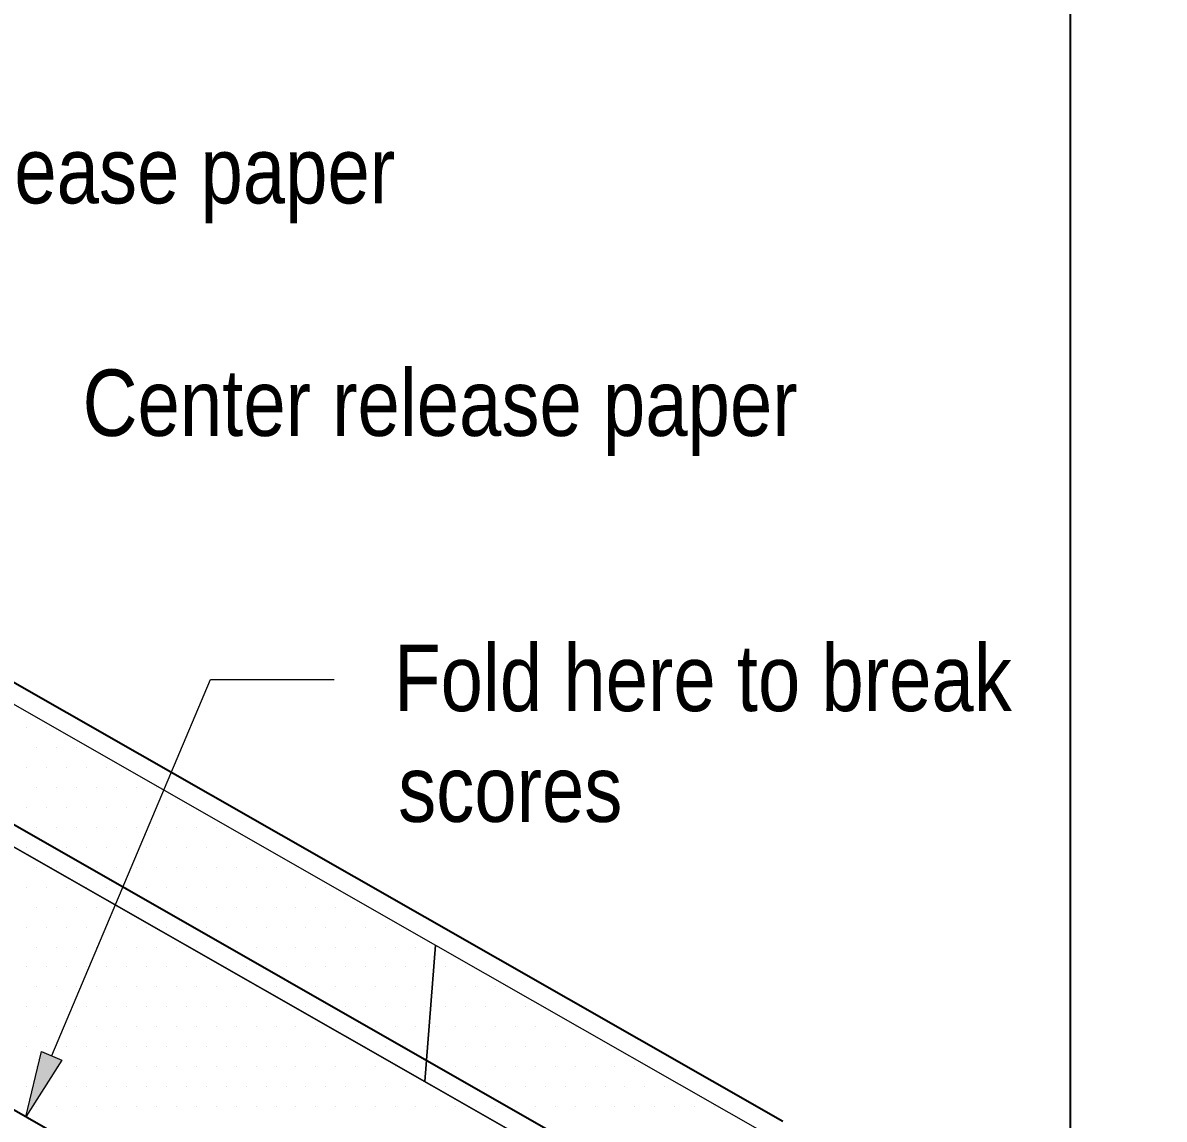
# Model space of a CAD drawing. Header units: inches. Extents: x -22 to 84, y -21 to 19.
# Drawn here: x -5.496 to -4.422, y 12.843 to 13.875 of the extents above; entities that cross this region are included whole.
import ezdxf

# ---------------------------------------------------------------- set-up
doc = ezdxf.new("R2010")
doc.units = ezdxf.units.IN
doc.header["$MEASUREMENT"] = 0
for name, color, linetype, lineweight in [('.ATI-HATCH', 7, 'Continuous', 0), ('G-ANNO-TTLB', 7, 'Continuous', 0), ('TYVEK', 7, 'Continuous', 0)]:
    doc.layers.add(name, color=color, linetype=linetype, lineweight=lineweight)

# ---------------------------------------------------------------- blocks, each defined once
blk = doc.blocks.new('Block_21')
at = {"layer": 'TYVEK', "char_height": 0.2, "attachment_point": 7}
for s, insert in [('\\C18;\\c0;\\FArial Narrow|b0|i0|c1;\\H0.062500;\\W1.000000;Fold here to break', (-5.1466, 13.2265)), ('\\C18;\\c0;\\FArial Narrow|b0|i0|c1;\\H0.062500;\\W1.000000;scores', (-5.1428, 13.1223))]:
    blk.add_mtext(s, dxfattribs=dict(at, insert=insert))
blk = doc.blocks.new('Block_279')
at = {"layer": '.ATI-HATCH'}
for points, knots in [([(-6.7236, 13.7958), (-6.7236, 13.7958), (-6.8402, 13.7283), (-6.8402, 13.7283), (-6.8402, 13.7283), (-6.9569, 13.6609), (-6.9569, 13.6609), (-6.9569, 13.6609), (-5.0903, 12.595), (-5.0903, 12.595), (-5.0903, 12.595), (-4.857, 12.73), (-4.857, 12.73), (-4.857, 12.73), (-6.7236, 13.7958), (-6.7236, 13.7958)], [0, 0, 0, 0, 1, 1, 1, 2, 2, 2, 3, 3, 3, 4, 4, 4, 5, 5, 5, 5]), ([(-5.7078, 13.3499), (-5.7078, 13.3499), (-5.7178, 13.2215), (-5.7178, 13.2215), (-5.7178, 13.2215), (-5.1177, 12.8788), (-5.1177, 12.8788), (-5.1177, 12.8788), (-5.1077, 13.0072), (-5.1077, 13.0072), (-5.1077, 13.0072), (-5.7078, 13.3499), (-5.7078, 13.3499)], [0, 0, 0, 0, 1, 1, 1, 2, 2, 2, 3, 3, 3, 4, 4, 4, 4]), ([(-5.1077, 13.0072), (-5.1077, 13.0072), (-5.1177, 12.8788), (-5.1177, 12.8788), (-5.1177, 12.8788), (-4.857, 12.73), (-4.857, 12.73), (-4.857, 12.73), (-4.7404, 12.7975), (-4.7404, 12.7975), (-4.7404, 12.7975), (-5.1077, 13.0072), (-5.1077, 13.0072)], [0, 0, 0, 0, 1, 1, 1, 2, 2, 2, 3, 3, 3, 4, 4, 4, 4])]:
    blk.add_open_spline(points, degree=3, knots=knots, dxfattribs=at)
at = {"layer": '.ATI-HATCH', "color": 243, "lineweight": 0, "true_color": 0xcc667f}
for points in [[(-5.492, 13.2117), (-5.492, 13.2117), (-5.492, 13.2117), (-5.492, 13.2117)], [(-5.4732, 13.2117), (-5.4732, 13.2117), (-5.4732, 13.2117), (-5.4732, 13.2117)], [(-5.4826, 13.1929), (-5.4826, 13.1929), (-5.4826, 13.1929), (-5.4826, 13.1929)], [(-5.4639, 13.1929), (-5.4639, 13.1929), (-5.4639, 13.1929), (-5.4639, 13.1929)], [(-5.4451, 13.1929), (-5.4451, 13.1929), (-5.4451, 13.1929), (-5.4451, 13.1929)], [(-5.492, 13.1742), (-5.492, 13.1742), (-5.492, 13.1742), (-5.492, 13.1742)], [(-5.4732, 13.1742), (-5.4732, 13.1742), (-5.4732, 13.1742), (-5.4732, 13.1742)], [(-5.4545, 13.1742), (-5.4545, 13.1742), (-5.4545, 13.1742), (-5.4545, 13.1742)], [(-5.4357, 13.1742), (-5.4357, 13.1742), (-5.4357, 13.1742), (-5.4357, 13.1742)], [(-5.417, 13.1742), (-5.417, 13.1742), (-5.417, 13.1742), (-5.417, 13.1742)], [(-5.4826, 13.1554), (-5.4826, 13.1554), (-5.4826, 13.1554), (-5.4826, 13.1554)], [(-5.4639, 13.1554), (-5.4639, 13.1554), (-5.4639, 13.1554), (-5.4639, 13.1554)], [(-5.4451, 13.1554), (-5.4451, 13.1554), (-5.4451, 13.1554), (-5.4451, 13.1554)], [(-5.4264, 13.1554), (-5.4264, 13.1554), (-5.4264, 13.1554), (-5.4264, 13.1554)], [(-5.4076, 13.1554), (-5.4076, 13.1554), (-5.4076, 13.1554), (-5.4076, 13.1554)], [(-5.3889, 13.1554), (-5.3889, 13.1554), (-5.3889, 13.1554), (-5.3889, 13.1554)], [(-5.3701, 13.1554), (-5.3701, 13.1554), (-5.3701, 13.1554), (-5.3701, 13.1554)], [(-5.492, 13.1367), (-5.492, 13.1367), (-5.492, 13.1367), (-5.492, 13.1367)], [(-5.4732, 13.1367), (-5.4732, 13.1367), (-5.4732, 13.1367), (-5.4732, 13.1367)], [(-5.4545, 13.1367), (-5.4545, 13.1367), (-5.4545, 13.1367), (-5.4545, 13.1367)], [(-5.4357, 13.1367), (-5.4357, 13.1367), (-5.4357, 13.1367), (-5.4357, 13.1367)], [(-5.417, 13.1367), (-5.417, 13.1367), (-5.417, 13.1367), (-5.417, 13.1367)], [(-5.3982, 13.1367), (-5.3982, 13.1367), (-5.3982, 13.1367), (-5.3982, 13.1367)], [(-5.3795, 13.1367), (-5.3795, 13.1367), (-5.3795, 13.1367), (-5.3795, 13.1367)], [(-5.3607, 13.1367), (-5.3607, 13.1367), (-5.3607, 13.1367), (-5.3607, 13.1367)], [(-5.342, 13.1367), (-5.342, 13.1367), (-5.342, 13.1367), (-5.342, 13.1367)], [(-5.4826, 13.1179), (-5.4826, 13.1179), (-5.4826, 13.1179), (-5.4826, 13.1179)], [(-5.4639, 13.1179), (-5.4639, 13.1179), (-5.4639, 13.1179), (-5.4639, 13.1179)], [(-5.4451, 13.1179), (-5.4451, 13.1179), (-5.4451, 13.1179), (-5.4451, 13.1179)], [(-5.4264, 13.1179), (-5.4264, 13.1179), (-5.4264, 13.1179), (-5.4264, 13.1179)], [(-5.4076, 13.1179), (-5.4076, 13.1179), (-5.4076, 13.1179), (-5.4076, 13.1179)], [(-5.3889, 13.1179), (-5.3889, 13.1179), (-5.3889, 13.1179), (-5.3889, 13.1179)], [(-5.3701, 13.1179), (-5.3701, 13.1179), (-5.3701, 13.1179), (-5.3701, 13.1179)], [(-5.3514, 13.1179), (-5.3514, 13.1179), (-5.3514, 13.1179), (-5.3514, 13.1179)], [(-5.3326, 13.1179), (-5.3326, 13.1179), (-5.3326, 13.1179), (-5.3326, 13.1179)], [(-5.3139, 13.1179), (-5.3139, 13.1179), (-5.3139, 13.1179), (-5.3139, 13.1179)], [(-5.492, 13.0992), (-5.492, 13.0992), (-5.492, 13.0992), (-5.492, 13.0992)], [(-5.4732, 13.0992), (-5.4732, 13.0992), (-5.4732, 13.0992), (-5.4732, 13.0992)], [(-5.4545, 13.0992), (-5.4545, 13.0992), (-5.4545, 13.0992), (-5.4545, 13.0992)], [(-5.4357, 13.0992), (-5.4357, 13.0992), (-5.4357, 13.0992), (-5.4357, 13.0992)], [(-5.417, 13.0992), (-5.417, 13.0992), (-5.417, 13.0992), (-5.417, 13.0992)], [(-5.3982, 13.0992), (-5.3982, 13.0992), (-5.3982, 13.0992), (-5.3982, 13.0992)], [(-5.3795, 13.0992), (-5.3795, 13.0992), (-5.3795, 13.0992), (-5.3795, 13.0992)], [(-5.3607, 13.0992), (-5.3607, 13.0992), (-5.3607, 13.0992), (-5.3607, 13.0992)], [(-5.342, 13.0992), (-5.342, 13.0992), (-5.342, 13.0992), (-5.342, 13.0992)], [(-5.3232, 13.0992), (-5.3232, 13.0992), (-5.3232, 13.0992), (-5.3232, 13.0992)], [(-5.3045, 13.0992), (-5.3045, 13.0992), (-5.3045, 13.0992), (-5.3045, 13.0992)], [(-5.2857, 13.0992), (-5.2857, 13.0992), (-5.2857, 13.0992), (-5.2857, 13.0992)], [(-5.4826, 13.0804), (-5.4826, 13.0804), (-5.4826, 13.0804), (-5.4826, 13.0804)], [(-5.4639, 13.0804), (-5.4639, 13.0804), (-5.4639, 13.0804), (-5.4639, 13.0804)], [(-5.4451, 13.0804), (-5.4451, 13.0804), (-5.4451, 13.0804), (-5.4451, 13.0804)], [(-5.4264, 13.0804), (-5.4264, 13.0804), (-5.4264, 13.0804), (-5.4264, 13.0804)], [(-5.4076, 13.0804), (-5.4076, 13.0804), (-5.4076, 13.0804), (-5.4076, 13.0804)], [(-5.3889, 13.0804), (-5.3889, 13.0804), (-5.3889, 13.0804), (-5.3889, 13.0804)], [(-5.3701, 13.0804), (-5.3701, 13.0804), (-5.3701, 13.0804), (-5.3701, 13.0804)], [(-5.3514, 13.0804), (-5.3514, 13.0804), (-5.3514, 13.0804), (-5.3514, 13.0804)], [(-5.3326, 13.0804), (-5.3326, 13.0804), (-5.3326, 13.0804), (-5.3326, 13.0804)], [(-5.3139, 13.0804), (-5.3139, 13.0804), (-5.3139, 13.0804), (-5.3139, 13.0804)], [(-5.2951, 13.0804), (-5.2951, 13.0804), (-5.2951, 13.0804), (-5.2951, 13.0804)], [(-5.2764, 13.0804), (-5.2764, 13.0804), (-5.2764, 13.0804), (-5.2764, 13.0804)], [(-5.2576, 13.0804), (-5.2576, 13.0804), (-5.2576, 13.0804), (-5.2576, 13.0804)], [(-5.2389, 13.0804), (-5.2389, 13.0804), (-5.2389, 13.0804), (-5.2389, 13.0804)], [(-5.492, 13.0617), (-5.492, 13.0617), (-5.492, 13.0617), (-5.492, 13.0617)], [(-5.4732, 13.0617), (-5.4732, 13.0617), (-5.4732, 13.0617), (-5.4732, 13.0617)], [(-5.4545, 13.0617), (-5.4545, 13.0617), (-5.4545, 13.0617), (-5.4545, 13.0617)], [(-5.4357, 13.0617), (-5.4357, 13.0617), (-5.4357, 13.0617), (-5.4357, 13.0617)], [(-5.417, 13.0617), (-5.417, 13.0617), (-5.417, 13.0617), (-5.417, 13.0617)], [(-5.3982, 13.0617), (-5.3982, 13.0617), (-5.3982, 13.0617), (-5.3982, 13.0617)], [(-5.3795, 13.0617), (-5.3795, 13.0617), (-5.3795, 13.0617), (-5.3795, 13.0617)], [(-5.3607, 13.0617), (-5.3607, 13.0617), (-5.3607, 13.0617), (-5.3607, 13.0617)], [(-5.342, 13.0617), (-5.342, 13.0617), (-5.342, 13.0617), (-5.342, 13.0617)], [(-5.3232, 13.0617), (-5.3232, 13.0617), (-5.3232, 13.0617), (-5.3232, 13.0617)], [(-5.3045, 13.0617), (-5.3045, 13.0617), (-5.3045, 13.0617), (-5.3045, 13.0617)], [(-5.2857, 13.0617), (-5.2857, 13.0617), (-5.2857, 13.0617), (-5.2857, 13.0617)], [(-5.267, 13.0617), (-5.267, 13.0617), (-5.267, 13.0617), (-5.267, 13.0617)], [(-5.2482, 13.0617), (-5.2482, 13.0617), (-5.2482, 13.0617), (-5.2482, 13.0617)], [(-5.2295, 13.0617), (-5.2295, 13.0617), (-5.2295, 13.0617), (-5.2295, 13.0617)], [(-5.2107, 13.0617), (-5.2107, 13.0617), (-5.2107, 13.0617), (-5.2107, 13.0617)], [(-5.4826, 13.0429), (-5.4826, 13.0429), (-5.4826, 13.0429), (-5.4826, 13.0429)], [(-5.4639, 13.0429), (-5.4639, 13.0429), (-5.4639, 13.0429), (-5.4639, 13.0429)], [(-5.4451, 13.0429), (-5.4451, 13.0429), (-5.4451, 13.0429), (-5.4451, 13.0429)], [(-5.4264, 13.0429), (-5.4264, 13.0429), (-5.4264, 13.0429), (-5.4264, 13.0429)], [(-5.4076, 13.0429), (-5.4076, 13.0429), (-5.4076, 13.0429), (-5.4076, 13.0429)], [(-5.3889, 13.0429), (-5.3889, 13.0429), (-5.3889, 13.0429), (-5.3889, 13.0429)], [(-5.3701, 13.0429), (-5.3701, 13.0429), (-5.3701, 13.0429), (-5.3701, 13.0429)], [(-5.3514, 13.0429), (-5.3514, 13.0429), (-5.3514, 13.0429), (-5.3514, 13.0429)], [(-5.3326, 13.0429), (-5.3326, 13.0429), (-5.3326, 13.0429), (-5.3326, 13.0429)], [(-5.3139, 13.0429), (-5.3139, 13.0429), (-5.3139, 13.0429), (-5.3139, 13.0429)], [(-5.2951, 13.0429), (-5.2951, 13.0429), (-5.2951, 13.0429), (-5.2951, 13.0429)], [(-5.2764, 13.0429), (-5.2764, 13.0429), (-5.2764, 13.0429), (-5.2764, 13.0429)], [(-5.2576, 13.0429), (-5.2576, 13.0429), (-5.2576, 13.0429), (-5.2576, 13.0429)], [(-5.2389, 13.0429), (-5.2389, 13.0429), (-5.2389, 13.0429), (-5.2389, 13.0429)], [(-5.2201, 13.0429), (-5.2201, 13.0429), (-5.2201, 13.0429), (-5.2201, 13.0429)], [(-5.2014, 13.0429), (-5.2014, 13.0429), (-5.2014, 13.0429), (-5.2014, 13.0429)], [(-5.1826, 13.0429), (-5.1826, 13.0429), (-5.1826, 13.0429), (-5.1826, 13.0429)], [(-5.492, 13.0242), (-5.492, 13.0242), (-5.492, 13.0242), (-5.492, 13.0242)], [(-5.4732, 13.0242), (-5.4732, 13.0242), (-5.4732, 13.0242), (-5.4732, 13.0242)], [(-5.4545, 13.0242), (-5.4545, 13.0242), (-5.4545, 13.0242), (-5.4545, 13.0242)], [(-5.4357, 13.0242), (-5.4357, 13.0242), (-5.4357, 13.0242), (-5.4357, 13.0242)], [(-5.417, 13.0242), (-5.417, 13.0242), (-5.417, 13.0242), (-5.417, 13.0242)], [(-5.3982, 13.0242), (-5.3982, 13.0242), (-5.3982, 13.0242), (-5.3982, 13.0242)], [(-5.3795, 13.0242), (-5.3795, 13.0242), (-5.3795, 13.0242), (-5.3795, 13.0242)], [(-5.3607, 13.0242), (-5.3607, 13.0242), (-5.3607, 13.0242), (-5.3607, 13.0242)], [(-5.342, 13.0242), (-5.342, 13.0242), (-5.342, 13.0242), (-5.342, 13.0242)], [(-5.3232, 13.0242), (-5.3232, 13.0242), (-5.3232, 13.0242), (-5.3232, 13.0242)], [(-5.3045, 13.0242), (-5.3045, 13.0242), (-5.3045, 13.0242), (-5.3045, 13.0242)], [(-5.2857, 13.0242), (-5.2857, 13.0242), (-5.2857, 13.0242), (-5.2857, 13.0242)], [(-5.267, 13.0242), (-5.267, 13.0242), (-5.267, 13.0242), (-5.267, 13.0242)], [(-5.2482, 13.0242), (-5.2482, 13.0242), (-5.2482, 13.0242), (-5.2482, 13.0242)], [(-5.2295, 13.0242), (-5.2295, 13.0242), (-5.2295, 13.0242), (-5.2295, 13.0242)], [(-5.2107, 13.0242), (-5.2107, 13.0242), (-5.2107, 13.0242), (-5.2107, 13.0242)], [(-5.192, 13.0242), (-5.192, 13.0242), (-5.192, 13.0242), (-5.192, 13.0242)], [(-5.1732, 13.0242), (-5.1732, 13.0242), (-5.1732, 13.0242), (-5.1732, 13.0242)], [(-5.1545, 13.0242), (-5.1545, 13.0242), (-5.1545, 13.0242), (-5.1545, 13.0242)], [(-5.4826, 13.0054), (-5.4826, 13.0054), (-5.4826, 13.0054), (-5.4826, 13.0054)], [(-5.4639, 13.0054), (-5.4639, 13.0054), (-5.4639, 13.0054), (-5.4639, 13.0054)], [(-5.4451, 13.0054), (-5.4451, 13.0054), (-5.4451, 13.0054), (-5.4451, 13.0054)], [(-5.4264, 13.0054), (-5.4264, 13.0054), (-5.4264, 13.0054), (-5.4264, 13.0054)], [(-5.4076, 13.0054), (-5.4076, 13.0054), (-5.4076, 13.0054), (-5.4076, 13.0054)], [(-5.3889, 13.0054), (-5.3889, 13.0054), (-5.3889, 13.0054), (-5.3889, 13.0054)], [(-5.3701, 13.0054), (-5.3701, 13.0054), (-5.3701, 13.0054), (-5.3701, 13.0054)], [(-5.3514, 13.0054), (-5.3514, 13.0054), (-5.3514, 13.0054), (-5.3514, 13.0054)], [(-5.3326, 13.0054), (-5.3326, 13.0054), (-5.3326, 13.0054), (-5.3326, 13.0054)], [(-5.3139, 13.0054), (-5.3139, 13.0054), (-5.3139, 13.0054), (-5.3139, 13.0054)], [(-5.2951, 13.0054), (-5.2951, 13.0054), (-5.2951, 13.0054), (-5.2951, 13.0054)], [(-5.2764, 13.0054), (-5.2764, 13.0054), (-5.2764, 13.0054), (-5.2764, 13.0054)], [(-5.2576, 13.0054), (-5.2576, 13.0054), (-5.2576, 13.0054), (-5.2576, 13.0054)], [(-5.2389, 13.0054), (-5.2389, 13.0054), (-5.2389, 13.0054), (-5.2389, 13.0054)], [(-5.2201, 13.0054), (-5.2201, 13.0054), (-5.2201, 13.0054), (-5.2201, 13.0054)], [(-5.2014, 13.0054), (-5.2014, 13.0054), (-5.2014, 13.0054), (-5.2014, 13.0054)], [(-5.1826, 13.0054), (-5.1826, 13.0054), (-5.1826, 13.0054), (-5.1826, 13.0054)], [(-5.1639, 13.0054), (-5.1639, 13.0054), (-5.1639, 13.0054), (-5.1639, 13.0054)], [(-5.1451, 13.0054), (-5.1451, 13.0054), (-5.1451, 13.0054), (-5.1451, 13.0054)], [(-5.1264, 13.0054), (-5.1264, 13.0054), (-5.1264, 13.0054), (-5.1264, 13.0054)], [(-5.1076, 13.0054), (-5.1076, 13.0054), (-5.1076, 13.0054), (-5.1076, 13.0054)], [(-5.492, 12.9867), (-5.492, 12.9867), (-5.492, 12.9867), (-5.492, 12.9867)], [(-5.4732, 12.9867), (-5.4732, 12.9867), (-5.4732, 12.9867), (-5.4732, 12.9867)], [(-5.4545, 12.9867), (-5.4545, 12.9867), (-5.4545, 12.9867), (-5.4545, 12.9867)], [(-5.4357, 12.9867), (-5.4357, 12.9867), (-5.4357, 12.9867), (-5.4357, 12.9867)], [(-5.417, 12.9867), (-5.417, 12.9867), (-5.417, 12.9867), (-5.417, 12.9867)], [(-5.3982, 12.9867), (-5.3982, 12.9867), (-5.3982, 12.9867), (-5.3982, 12.9867)], [(-5.3795, 12.9867), (-5.3795, 12.9867), (-5.3795, 12.9867), (-5.3795, 12.9867)], [(-5.3607, 12.9867), (-5.3607, 12.9867), (-5.3607, 12.9867), (-5.3607, 12.9867)], [(-5.342, 12.9867), (-5.342, 12.9867), (-5.342, 12.9867), (-5.342, 12.9867)], [(-5.3232, 12.9867), (-5.3232, 12.9867), (-5.3232, 12.9867), (-5.3232, 12.9867)], [(-5.3045, 12.9867), (-5.3045, 12.9867), (-5.3045, 12.9867), (-5.3045, 12.9867)], [(-5.2857, 12.9867), (-5.2857, 12.9867), (-5.2857, 12.9867), (-5.2857, 12.9867)], [(-5.267, 12.9867), (-5.267, 12.9867), (-5.267, 12.9867), (-5.267, 12.9867)], [(-5.2482, 12.9867), (-5.2482, 12.9867), (-5.2482, 12.9867), (-5.2482, 12.9867)], [(-5.2295, 12.9867), (-5.2295, 12.9867), (-5.2295, 12.9867), (-5.2295, 12.9867)], [(-5.2107, 12.9867), (-5.2107, 12.9867), (-5.2107, 12.9867), (-5.2107, 12.9867)], [(-5.192, 12.9867), (-5.192, 12.9867), (-5.192, 12.9867), (-5.192, 12.9867)], [(-5.1732, 12.9867), (-5.1732, 12.9867), (-5.1732, 12.9867), (-5.1732, 12.9867)], [(-5.1545, 12.9867), (-5.1545, 12.9867), (-5.1545, 12.9867), (-5.1545, 12.9867)], [(-5.1357, 12.9867), (-5.1357, 12.9867), (-5.1357, 12.9867), (-5.1357, 12.9867)], [(-5.117, 12.9867), (-5.117, 12.9867), (-5.117, 12.9867), (-5.117, 12.9867)], [(-5.0982, 12.9867), (-5.0982, 12.9867), (-5.0982, 12.9867), (-5.0982, 12.9867)], [(-5.0795, 12.9867), (-5.0795, 12.9867), (-5.0795, 12.9867), (-5.0795, 12.9867)], [(-5.4826, 12.9679), (-5.4826, 12.9679), (-5.4826, 12.9679), (-5.4826, 12.9679)], [(-5.4639, 12.9679), (-5.4639, 12.9679), (-5.4639, 12.9679), (-5.4639, 12.9679)], [(-5.4451, 12.9679), (-5.4451, 12.9679), (-5.4451, 12.9679), (-5.4451, 12.9679)], [(-5.4264, 12.9679), (-5.4264, 12.9679), (-5.4264, 12.9679), (-5.4264, 12.9679)], [(-5.4076, 12.9679), (-5.4076, 12.9679), (-5.4076, 12.9679), (-5.4076, 12.9679)], [(-5.3889, 12.9679), (-5.3889, 12.9679), (-5.3889, 12.9679), (-5.3889, 12.9679)], [(-5.3701, 12.9679), (-5.3701, 12.9679), (-5.3701, 12.9679), (-5.3701, 12.9679)], [(-5.3514, 12.9679), (-5.3514, 12.9679), (-5.3514, 12.9679), (-5.3514, 12.9679)], [(-5.3326, 12.9679), (-5.3326, 12.9679), (-5.3326, 12.9679), (-5.3326, 12.9679)], [(-5.3139, 12.9679), (-5.3139, 12.9679), (-5.3139, 12.9679), (-5.3139, 12.9679)], [(-5.2951, 12.9679), (-5.2951, 12.9679), (-5.2951, 12.9679), (-5.2951, 12.9679)], [(-5.2764, 12.9679), (-5.2764, 12.9679), (-5.2764, 12.9679), (-5.2764, 12.9679)], [(-5.2576, 12.9679), (-5.2576, 12.9679), (-5.2576, 12.9679), (-5.2576, 12.9679)], [(-5.2389, 12.9679), (-5.2389, 12.9679), (-5.2389, 12.9679), (-5.2389, 12.9679)], [(-5.2201, 12.9679), (-5.2201, 12.9679), (-5.2201, 12.9679), (-5.2201, 12.9679)], [(-5.2014, 12.9679), (-5.2014, 12.9679), (-5.2014, 12.9679), (-5.2014, 12.9679)], [(-5.1826, 12.9679), (-5.1826, 12.9679), (-5.1826, 12.9679), (-5.1826, 12.9679)], [(-5.1639, 12.9679), (-5.1639, 12.9679), (-5.1639, 12.9679), (-5.1639, 12.9679)], [(-5.1451, 12.9679), (-5.1451, 12.9679), (-5.1451, 12.9679), (-5.1451, 12.9679)], [(-5.1264, 12.9679), (-5.1264, 12.9679), (-5.1264, 12.9679), (-5.1264, 12.9679)], [(-5.1076, 12.9679), (-5.1076, 12.9679), (-5.1076, 12.9679), (-5.1076, 12.9679)], [(-5.0889, 12.9679), (-5.0889, 12.9679), (-5.0889, 12.9679), (-5.0889, 12.9679)], [(-5.0701, 12.9679), (-5.0701, 12.9679), (-5.0701, 12.9679), (-5.0701, 12.9679)], [(-5.0514, 12.9679), (-5.0514, 12.9679), (-5.0514, 12.9679), (-5.0514, 12.9679)], [(-5.492, 12.9492), (-5.492, 12.9492), (-5.492, 12.9492), (-5.492, 12.9492)], [(-5.4732, 12.9492), (-5.4732, 12.9492), (-5.4732, 12.9492), (-5.4732, 12.9492)], [(-5.4545, 12.9492), (-5.4545, 12.9492), (-5.4545, 12.9492), (-5.4545, 12.9492)], [(-5.4357, 12.9492), (-5.4357, 12.9492), (-5.4357, 12.9492), (-5.4357, 12.9492)], [(-5.417, 12.9492), (-5.417, 12.9492), (-5.417, 12.9492), (-5.417, 12.9492)], [(-5.3982, 12.9492), (-5.3982, 12.9492), (-5.3982, 12.9492), (-5.3982, 12.9492)], [(-5.3795, 12.9492), (-5.3795, 12.9492), (-5.3795, 12.9492), (-5.3795, 12.9492)], [(-5.3607, 12.9492), (-5.3607, 12.9492), (-5.3607, 12.9492), (-5.3607, 12.9492)], [(-5.342, 12.9492), (-5.342, 12.9492), (-5.342, 12.9492), (-5.342, 12.9492)], [(-5.3232, 12.9492), (-5.3232, 12.9492), (-5.3232, 12.9492), (-5.3232, 12.9492)], [(-5.3045, 12.9492), (-5.3045, 12.9492), (-5.3045, 12.9492), (-5.3045, 12.9492)], [(-5.2857, 12.9492), (-5.2857, 12.9492), (-5.2857, 12.9492), (-5.2857, 12.9492)], [(-5.267, 12.9492), (-5.267, 12.9492), (-5.267, 12.9492), (-5.267, 12.9492)], [(-5.2482, 12.9492), (-5.2482, 12.9492), (-5.2482, 12.9492), (-5.2482, 12.9492)], [(-5.2295, 12.9492), (-5.2295, 12.9492), (-5.2295, 12.9492), (-5.2295, 12.9492)], [(-5.2107, 12.9492), (-5.2107, 12.9492), (-5.2107, 12.9492), (-5.2107, 12.9492)], [(-5.192, 12.9492), (-5.192, 12.9492), (-5.192, 12.9492), (-5.192, 12.9492)], [(-5.1732, 12.9492), (-5.1732, 12.9492), (-5.1732, 12.9492), (-5.1732, 12.9492)], [(-5.1545, 12.9492), (-5.1545, 12.9492), (-5.1545, 12.9492), (-5.1545, 12.9492)], [(-5.1357, 12.9492), (-5.1357, 12.9492), (-5.1357, 12.9492), (-5.1357, 12.9492)], [(-5.117, 12.9492), (-5.117, 12.9492), (-5.117, 12.9492), (-5.117, 12.9492)], [(-5.0982, 12.9492), (-5.0982, 12.9492), (-5.0982, 12.9492), (-5.0982, 12.9492)], [(-5.0795, 12.9492), (-5.0795, 12.9492), (-5.0795, 12.9492), (-5.0795, 12.9492)], [(-5.0607, 12.9492), (-5.0607, 12.9492), (-5.0607, 12.9492), (-5.0607, 12.9492)], [(-5.042, 12.9492), (-5.042, 12.9492), (-5.042, 12.9492), (-5.042, 12.9492)], [(-5.0232, 12.9492), (-5.0232, 12.9492), (-5.0232, 12.9492), (-5.0232, 12.9492)], [(-5.4826, 12.9304), (-5.4826, 12.9304), (-5.4826, 12.9304), (-5.4826, 12.9304)], [(-5.4639, 12.9304), (-5.4639, 12.9304), (-5.4639, 12.9304), (-5.4639, 12.9304)], [(-5.4451, 12.9304), (-5.4451, 12.9304), (-5.4451, 12.9304), (-5.4451, 12.9304)], [(-5.4264, 12.9304), (-5.4264, 12.9304), (-5.4264, 12.9304), (-5.4264, 12.9304)], [(-5.4076, 12.9304), (-5.4076, 12.9304), (-5.4076, 12.9304), (-5.4076, 12.9304)], [(-5.3889, 12.9304), (-5.3889, 12.9304), (-5.3889, 12.9304), (-5.3889, 12.9304)], [(-5.3701, 12.9304), (-5.3701, 12.9304), (-5.3701, 12.9304), (-5.3701, 12.9304)], [(-5.3514, 12.9304), (-5.3514, 12.9304), (-5.3514, 12.9304), (-5.3514, 12.9304)], [(-5.3326, 12.9304), (-5.3326, 12.9304), (-5.3326, 12.9304), (-5.3326, 12.9304)], [(-5.3139, 12.9304), (-5.3139, 12.9304), (-5.3139, 12.9304), (-5.3139, 12.9304)], [(-5.2951, 12.9304), (-5.2951, 12.9304), (-5.2951, 12.9304), (-5.2951, 12.9304)], [(-5.2764, 12.9304), (-5.2764, 12.9304), (-5.2764, 12.9304), (-5.2764, 12.9304)], [(-5.2576, 12.9304), (-5.2576, 12.9304), (-5.2576, 12.9304), (-5.2576, 12.9304)], [(-5.2389, 12.9304), (-5.2389, 12.9304), (-5.2389, 12.9304), (-5.2389, 12.9304)], [(-5.2201, 12.9304), (-5.2201, 12.9304), (-5.2201, 12.9304), (-5.2201, 12.9304)], [(-5.2014, 12.9304), (-5.2014, 12.9304), (-5.2014, 12.9304), (-5.2014, 12.9304)], [(-5.1826, 12.9304), (-5.1826, 12.9304), (-5.1826, 12.9304), (-5.1826, 12.9304)], [(-5.1639, 12.9304), (-5.1639, 12.9304), (-5.1639, 12.9304), (-5.1639, 12.9304)], [(-5.1451, 12.9304), (-5.1451, 12.9304), (-5.1451, 12.9304), (-5.1451, 12.9304)], [(-5.1264, 12.9304), (-5.1264, 12.9304), (-5.1264, 12.9304), (-5.1264, 12.9304)], [(-5.1076, 12.9304), (-5.1076, 12.9304), (-5.1076, 12.9304), (-5.1076, 12.9304)], [(-5.0889, 12.9304), (-5.0889, 12.9304), (-5.0889, 12.9304), (-5.0889, 12.9304)], [(-5.0701, 12.9304), (-5.0701, 12.9304), (-5.0701, 12.9304), (-5.0701, 12.9304)], [(-5.0514, 12.9304), (-5.0514, 12.9304), (-5.0514, 12.9304), (-5.0514, 12.9304)], [(-5.0326, 12.9304), (-5.0326, 12.9304), (-5.0326, 12.9304), (-5.0326, 12.9304)], [(-5.0139, 12.9304), (-5.0139, 12.9304), (-5.0139, 12.9304), (-5.0139, 12.9304)], [(-4.9951, 12.9304), (-4.9951, 12.9304), (-4.9951, 12.9304), (-4.9951, 12.9304)], [(-4.9764, 12.9304), (-4.9764, 12.9304), (-4.9764, 12.9304), (-4.9764, 12.9304)], [(-5.492, 12.9117), (-5.492, 12.9117), (-5.492, 12.9117), (-5.492, 12.9117)], [(-5.4732, 12.9117), (-5.4732, 12.9117), (-5.4732, 12.9117), (-5.4732, 12.9117)], [(-5.4545, 12.9117), (-5.4545, 12.9117), (-5.4545, 12.9117), (-5.4545, 12.9117)], [(-5.4357, 12.9117), (-5.4357, 12.9117), (-5.4357, 12.9117), (-5.4357, 12.9117)], [(-5.417, 12.9117), (-5.417, 12.9117), (-5.417, 12.9117), (-5.417, 12.9117)], [(-5.3982, 12.9117), (-5.3982, 12.9117), (-5.3982, 12.9117), (-5.3982, 12.9117)], [(-5.3795, 12.9117), (-5.3795, 12.9117), (-5.3795, 12.9117), (-5.3795, 12.9117)], [(-5.3607, 12.9117), (-5.3607, 12.9117), (-5.3607, 12.9117), (-5.3607, 12.9117)], [(-5.342, 12.9117), (-5.342, 12.9117), (-5.342, 12.9117), (-5.342, 12.9117)], [(-5.3232, 12.9117), (-5.3232, 12.9117), (-5.3232, 12.9117), (-5.3232, 12.9117)], [(-5.3045, 12.9117), (-5.3045, 12.9117), (-5.3045, 12.9117), (-5.3045, 12.9117)], [(-5.2857, 12.9117), (-5.2857, 12.9117), (-5.2857, 12.9117), (-5.2857, 12.9117)], [(-5.267, 12.9117), (-5.267, 12.9117), (-5.267, 12.9117), (-5.267, 12.9117)], [(-5.2482, 12.9117), (-5.2482, 12.9117), (-5.2482, 12.9117), (-5.2482, 12.9117)], [(-5.2295, 12.9117), (-5.2295, 12.9117), (-5.2295, 12.9117), (-5.2295, 12.9117)], [(-5.2107, 12.9117), (-5.2107, 12.9117), (-5.2107, 12.9117), (-5.2107, 12.9117)], [(-5.192, 12.9117), (-5.192, 12.9117), (-5.192, 12.9117), (-5.192, 12.9117)], [(-5.1732, 12.9117), (-5.1732, 12.9117), (-5.1732, 12.9117), (-5.1732, 12.9117)], [(-5.1545, 12.9117), (-5.1545, 12.9117), (-5.1545, 12.9117), (-5.1545, 12.9117)], [(-5.1357, 12.9117), (-5.1357, 12.9117), (-5.1357, 12.9117), (-5.1357, 12.9117)], [(-5.117, 12.9117), (-5.117, 12.9117), (-5.117, 12.9117), (-5.117, 12.9117)], [(-5.0982, 12.9117), (-5.0982, 12.9117), (-5.0982, 12.9117), (-5.0982, 12.9117)], [(-5.0795, 12.9117), (-5.0795, 12.9117), (-5.0795, 12.9117), (-5.0795, 12.9117)], [(-5.0607, 12.9117), (-5.0607, 12.9117), (-5.0607, 12.9117), (-5.0607, 12.9117)], [(-5.042, 12.9117), (-5.042, 12.9117), (-5.042, 12.9117), (-5.042, 12.9117)], [(-5.0232, 12.9117), (-5.0232, 12.9117), (-5.0232, 12.9117), (-5.0232, 12.9117)], [(-5.0045, 12.9117), (-5.0045, 12.9117), (-5.0045, 12.9117), (-5.0045, 12.9117)], [(-4.9857, 12.9117), (-4.9857, 12.9117), (-4.9857, 12.9117), (-4.9857, 12.9117)], [(-4.967, 12.9117), (-4.967, 12.9117), (-4.967, 12.9117), (-4.967, 12.9117)], [(-4.9482, 12.9117), (-4.9482, 12.9117), (-4.9482, 12.9117), (-4.9482, 12.9117)], [(-5.4826, 12.8929), (-5.4826, 12.8929), (-5.4826, 12.8929), (-5.4826, 12.8929)], [(-5.4639, 12.8929), (-5.4639, 12.8929), (-5.4639, 12.8929), (-5.4639, 12.8929)], [(-5.4451, 12.8929), (-5.4451, 12.8929), (-5.4451, 12.8929), (-5.4451, 12.8929)], [(-5.4264, 12.8929), (-5.4264, 12.8929), (-5.4264, 12.8929), (-5.4264, 12.8929)], [(-5.4076, 12.8929), (-5.4076, 12.8929), (-5.4076, 12.8929), (-5.4076, 12.8929)], [(-5.3889, 12.8929), (-5.3889, 12.8929), (-5.3889, 12.8929), (-5.3889, 12.8929)], [(-5.3701, 12.8929), (-5.3701, 12.8929), (-5.3701, 12.8929), (-5.3701, 12.8929)], [(-5.3514, 12.8929), (-5.3514, 12.8929), (-5.3514, 12.8929), (-5.3514, 12.8929)], [(-5.3326, 12.8929), (-5.3326, 12.8929), (-5.3326, 12.8929), (-5.3326, 12.8929)], [(-5.3139, 12.8929), (-5.3139, 12.8929), (-5.3139, 12.8929), (-5.3139, 12.8929)], [(-5.2951, 12.8929), (-5.2951, 12.8929), (-5.2951, 12.8929), (-5.2951, 12.8929)], [(-5.2764, 12.8929), (-5.2764, 12.8929), (-5.2764, 12.8929), (-5.2764, 12.8929)], [(-5.2576, 12.8929), (-5.2576, 12.8929), (-5.2576, 12.8929), (-5.2576, 12.8929)], [(-5.2389, 12.8929), (-5.2389, 12.8929), (-5.2389, 12.8929), (-5.2389, 12.8929)], [(-5.2201, 12.8929), (-5.2201, 12.8929), (-5.2201, 12.8929), (-5.2201, 12.8929)], [(-5.2014, 12.8929), (-5.2014, 12.8929), (-5.2014, 12.8929), (-5.2014, 12.8929)], [(-5.1826, 12.8929), (-5.1826, 12.8929), (-5.1826, 12.8929), (-5.1826, 12.8929)], [(-5.1639, 12.8929), (-5.1639, 12.8929), (-5.1639, 12.8929), (-5.1639, 12.8929)], [(-5.1451, 12.8929), (-5.1451, 12.8929), (-5.1451, 12.8929), (-5.1451, 12.8929)], [(-5.1264, 12.8929), (-5.1264, 12.8929), (-5.1264, 12.8929), (-5.1264, 12.8929)], [(-5.1076, 12.8929), (-5.1076, 12.8929), (-5.1076, 12.8929), (-5.1076, 12.8929)], [(-5.0889, 12.8929), (-5.0889, 12.8929), (-5.0889, 12.8929), (-5.0889, 12.8929)], [(-5.0701, 12.8929), (-5.0701, 12.8929), (-5.0701, 12.8929), (-5.0701, 12.8929)], [(-5.0514, 12.8929), (-5.0514, 12.8929), (-5.0514, 12.8929), (-5.0514, 12.8929)], [(-5.0326, 12.8929), (-5.0326, 12.8929), (-5.0326, 12.8929), (-5.0326, 12.8929)], [(-5.0139, 12.8929), (-5.0139, 12.8929), (-5.0139, 12.8929), (-5.0139, 12.8929)], [(-4.9951, 12.8929), (-4.9951, 12.8929), (-4.9951, 12.8929), (-4.9951, 12.8929)], [(-4.9764, 12.8929), (-4.9764, 12.8929), (-4.9764, 12.8929), (-4.9764, 12.8929)], [(-4.9576, 12.8929), (-4.9576, 12.8929), (-4.9576, 12.8929), (-4.9576, 12.8929)], [(-4.9389, 12.8929), (-4.9389, 12.8929), (-4.9389, 12.8929), (-4.9389, 12.8929)], [(-4.9201, 12.8929), (-4.9201, 12.8929), (-4.9201, 12.8929), (-4.9201, 12.8929)], [(-5.492, 12.8742), (-5.492, 12.8742), (-5.492, 12.8742), (-5.492, 12.8742)], [(-5.4732, 12.8742), (-5.4732, 12.8742), (-5.4732, 12.8742), (-5.4732, 12.8742)], [(-5.4545, 12.8742), (-5.4545, 12.8742), (-5.4545, 12.8742), (-5.4545, 12.8742)], [(-5.4357, 12.8742), (-5.4357, 12.8742), (-5.4357, 12.8742), (-5.4357, 12.8742)], [(-5.417, 12.8742), (-5.417, 12.8742), (-5.417, 12.8742), (-5.417, 12.8742)], [(-5.3982, 12.8742), (-5.3982, 12.8742), (-5.3982, 12.8742), (-5.3982, 12.8742)], [(-5.3795, 12.8742), (-5.3795, 12.8742), (-5.3795, 12.8742), (-5.3795, 12.8742)], [(-5.3607, 12.8742), (-5.3607, 12.8742), (-5.3607, 12.8742), (-5.3607, 12.8742)], [(-5.342, 12.8742), (-5.342, 12.8742), (-5.342, 12.8742), (-5.342, 12.8742)], [(-5.3232, 12.8742), (-5.3232, 12.8742), (-5.3232, 12.8742), (-5.3232, 12.8742)], [(-5.3045, 12.8742), (-5.3045, 12.8742), (-5.3045, 12.8742), (-5.3045, 12.8742)], [(-5.2857, 12.8742), (-5.2857, 12.8742), (-5.2857, 12.8742), (-5.2857, 12.8742)], [(-5.267, 12.8742), (-5.267, 12.8742), (-5.267, 12.8742), (-5.267, 12.8742)], [(-5.2482, 12.8742), (-5.2482, 12.8742), (-5.2482, 12.8742), (-5.2482, 12.8742)], [(-5.2295, 12.8742), (-5.2295, 12.8742), (-5.2295, 12.8742), (-5.2295, 12.8742)], [(-5.2107, 12.8742), (-5.2107, 12.8742), (-5.2107, 12.8742), (-5.2107, 12.8742)], [(-5.192, 12.8742), (-5.192, 12.8742), (-5.192, 12.8742), (-5.192, 12.8742)], [(-5.1732, 12.8742), (-5.1732, 12.8742), (-5.1732, 12.8742), (-5.1732, 12.8742)], [(-5.1545, 12.8742), (-5.1545, 12.8742), (-5.1545, 12.8742), (-5.1545, 12.8742)], [(-5.1357, 12.8742), (-5.1357, 12.8742), (-5.1357, 12.8742), (-5.1357, 12.8742)], [(-5.117, 12.8742), (-5.117, 12.8742), (-5.117, 12.8742), (-5.117, 12.8742)], [(-5.0982, 12.8742), (-5.0982, 12.8742), (-5.0982, 12.8742), (-5.0982, 12.8742)], [(-5.0795, 12.8742), (-5.0795, 12.8742), (-5.0795, 12.8742), (-5.0795, 12.8742)], [(-5.0607, 12.8742), (-5.0607, 12.8742), (-5.0607, 12.8742), (-5.0607, 12.8742)], [(-5.042, 12.8742), (-5.042, 12.8742), (-5.042, 12.8742), (-5.042, 12.8742)], [(-5.0232, 12.8742), (-5.0232, 12.8742), (-5.0232, 12.8742), (-5.0232, 12.8742)], [(-5.0045, 12.8742), (-5.0045, 12.8742), (-5.0045, 12.8742), (-5.0045, 12.8742)], [(-4.9857, 12.8742), (-4.9857, 12.8742), (-4.9857, 12.8742), (-4.9857, 12.8742)], [(-4.967, 12.8742), (-4.967, 12.8742), (-4.967, 12.8742), (-4.967, 12.8742)], [(-4.9482, 12.8742), (-4.9482, 12.8742), (-4.9482, 12.8742), (-4.9482, 12.8742)], [(-4.9295, 12.8742), (-4.9295, 12.8742), (-4.9295, 12.8742), (-4.9295, 12.8742)], [(-4.9107, 12.8742), (-4.9107, 12.8742), (-4.9107, 12.8742), (-4.9107, 12.8742)], [(-4.892, 12.8742), (-4.892, 12.8742), (-4.892, 12.8742), (-4.892, 12.8742)], [(-5.4826, 12.8554), (-5.4826, 12.8554), (-5.4826, 12.8554), (-5.4826, 12.8554)], [(-5.4639, 12.8554), (-5.4639, 12.8554), (-5.4639, 12.8554), (-5.4639, 12.8554)], [(-5.4451, 12.8554), (-5.4451, 12.8554), (-5.4451, 12.8554), (-5.4451, 12.8554)], [(-5.4264, 12.8554), (-5.4264, 12.8554), (-5.4264, 12.8554), (-5.4264, 12.8554)], [(-5.4076, 12.8554), (-5.4076, 12.8554), (-5.4076, 12.8554), (-5.4076, 12.8554)], [(-5.3889, 12.8554), (-5.3889, 12.8554), (-5.3889, 12.8554), (-5.3889, 12.8554)], [(-5.3701, 12.8554), (-5.3701, 12.8554), (-5.3701, 12.8554), (-5.3701, 12.8554)], [(-5.3514, 12.8554), (-5.3514, 12.8554), (-5.3514, 12.8554), (-5.3514, 12.8554)], [(-5.3326, 12.8554), (-5.3326, 12.8554), (-5.3326, 12.8554), (-5.3326, 12.8554)], [(-5.3139, 12.8554), (-5.3139, 12.8554), (-5.3139, 12.8554), (-5.3139, 12.8554)], [(-5.2951, 12.8554), (-5.2951, 12.8554), (-5.2951, 12.8554), (-5.2951, 12.8554)], [(-5.2764, 12.8554), (-5.2764, 12.8554), (-5.2764, 12.8554), (-5.2764, 12.8554)], [(-5.2576, 12.8554), (-5.2576, 12.8554), (-5.2576, 12.8554), (-5.2576, 12.8554)], [(-5.2389, 12.8554), (-5.2389, 12.8554), (-5.2389, 12.8554), (-5.2389, 12.8554)], [(-5.2201, 12.8554), (-5.2201, 12.8554), (-5.2201, 12.8554), (-5.2201, 12.8554)], [(-5.2014, 12.8554), (-5.2014, 12.8554), (-5.2014, 12.8554), (-5.2014, 12.8554)], [(-5.1826, 12.8554), (-5.1826, 12.8554), (-5.1826, 12.8554), (-5.1826, 12.8554)], [(-5.1639, 12.8554), (-5.1639, 12.8554), (-5.1639, 12.8554), (-5.1639, 12.8554)], [(-5.1451, 12.8554), (-5.1451, 12.8554), (-5.1451, 12.8554), (-5.1451, 12.8554)], [(-5.1264, 12.8554), (-5.1264, 12.8554), (-5.1264, 12.8554), (-5.1264, 12.8554)], [(-5.1076, 12.8554), (-5.1076, 12.8554), (-5.1076, 12.8554), (-5.1076, 12.8554)], [(-5.0889, 12.8554), (-5.0889, 12.8554), (-5.0889, 12.8554), (-5.0889, 12.8554)], [(-5.0701, 12.8554), (-5.0701, 12.8554), (-5.0701, 12.8554), (-5.0701, 12.8554)], [(-5.0514, 12.8554), (-5.0514, 12.8554), (-5.0514, 12.8554), (-5.0514, 12.8554)], [(-5.0326, 12.8554), (-5.0326, 12.8554), (-5.0326, 12.8554), (-5.0326, 12.8554)], [(-5.0139, 12.8554), (-5.0139, 12.8554), (-5.0139, 12.8554), (-5.0139, 12.8554)], [(-4.9951, 12.8554), (-4.9951, 12.8554), (-4.9951, 12.8554), (-4.9951, 12.8554)], [(-4.9764, 12.8554), (-4.9764, 12.8554), (-4.9764, 12.8554), (-4.9764, 12.8554)], [(-4.9576, 12.8554), (-4.9576, 12.8554), (-4.9576, 12.8554), (-4.9576, 12.8554)], [(-4.9389, 12.8554), (-4.9389, 12.8554), (-4.9389, 12.8554), (-4.9389, 12.8554)], [(-4.9201, 12.8554), (-4.9201, 12.8554), (-4.9201, 12.8554), (-4.9201, 12.8554)], [(-4.9014, 12.8554), (-4.9014, 12.8554), (-4.9014, 12.8554), (-4.9014, 12.8554)], [(-4.8826, 12.8554), (-4.8826, 12.8554), (-4.8826, 12.8554), (-4.8826, 12.8554)], [(-4.8639, 12.8554), (-4.8639, 12.8554), (-4.8639, 12.8554), (-4.8639, 12.8554)], [(-4.8451, 12.8554), (-4.8451, 12.8554), (-4.8451, 12.8554), (-4.8451, 12.8554)]]:
    blk.add_open_spline(points, degree=3, dxfattribs=at)

msp = doc.modelspace()

# ---------------------------------------------------------------- hatches: boundary and pattern name
at = {"layer": 'G-ANNO-TTLB', "true_color": 0xff00ff, "transparency": 33554687}
h = msp.add_hatch(color=6, dxfattribs=at)
edge = h.paths.add_edge_path()
edge.add_spline(control_points=[(19.9156, -15.0652), (19.9156, -15.0652), (-20.7721, -15.0652), (-20.7721, -15.0652), (-20.7721, -15.0652), (-20.7721, 19.0598), (-20.7721, 19.0598), (-20.7721, 19.0598), (19.9156, 19.0598), (19.9156, 19.0598), (19.9156, 19.0598), (19.9156, -15.0652), (19.9156, -15.0652)], knot_values=[0, 0, 0, 0, 1, 1, 1, 2, 2, 2, 3, 3, 3, 4, 4, 4, 4], degree=3, periodic=0)
edge = h.paths.add_edge_path()
edge.add_spline(control_points=[(-20.6471, 18.9348), (-20.6471, 18.9348), (-20.6471, -14.9402), (-20.6471, -14.9402), (-20.6471, -14.9402), (19.7906, -14.9402), (19.7906, -14.9402), (19.7906, -14.9402), (19.7906, 18.9348), (19.7906, 18.9348), (19.7906, 18.9348), (-20.6471, 18.9348), (-20.6471, 18.9348)], knot_values=[0, 0, 0, 0, 1, 1, 1, 2, 2, 2, 3, 3, 3, 4, 4, 4, 4], degree=3, periodic=0)
edge.add_line((-20.6471, 18.9348), (-20.6471, 18.9348))
at = {"layer": 'TYVEK', "true_color": 0x000000, "transparency": 33554457}
h = msp.add_hatch(color=18, dxfattribs=at)
h.dxf.hatch_style = 2
h.paths.add_polyline_path([(-5.4591, 12.8991), (-5.493, 12.8456), (-5.4783, 12.9072)])

# ---------------------------------------------------------------- linework, layer by layer
at = {"layer": 'G-ANNO-TTLB'}
for points in [[(19.9156, -15.0652), (19.9156, -15.0652), (-20.7721, -15.0652), (-20.7721, -15.0652), (-20.7721, -15.0652), (-20.7721, 19.0598), (-20.7721, 19.0598), (-20.7721, 19.0598), (19.9156, 19.0598), (19.9156, 19.0598), (19.9156, 19.0598), (19.9156, -15.0652), (19.9156, -15.0652)], [(-20.6471, 18.9348), (-20.6471, 18.9348), (-20.6471, -14.9402), (-20.6471, -14.9402), (-20.6471, -14.9402), (19.7906, -14.9402), (19.7906, -14.9402), (19.7906, -14.9402), (19.7906, 18.9348), (19.7906, 18.9348), (19.7906, 18.9348), (-20.6471, 18.9348), (-20.6471, 18.9348)]]:
    msp.add_open_spline(points, degree=3, knots=[0, 0, 0, 0, 1, 1, 1, 2, 2, 2, 3, 3, 3, 4, 4, 4, 4], dxfattribs=at)
at = {"layer": 'TYVEK', "color": 4, "lineweight": 25, "true_color": 0x00ffff}
for p, q in [((-4.781, 12.8413), (-6.6476, 13.9071)), ((-4.8976, 12.7738), (-6.7642, 13.8396)), ((-5.1309, 12.6388), (-6.9975, 13.7047))]:
    msp.add_line(p, q, dxfattribs=at)
at = {"layer": 'TYVEK', "color": 18, "lineweight": 0, "true_color": 0x000000}
for p, q in [((-5.4687, 12.9032), (-5.3193, 13.2572)), ((-5.3193, 13.2572), (-5.2031, 13.2572))]:
    msp.add_line(p, q, dxfattribs=at)
at = {"layer": 'TYVEK', "color": 18, "lineweight": 25, "true_color": 0x000000}
msp.add_lwpolyline([(-7.0771, 14.6391), (-4.5106, 14.6391), (-4.5106, 12.5242), (-7.0771, 12.5242)], close=True, dxfattribs=at)
at = {"layer": 'TYVEK'}
msp.add_lwpolyline([(-5.4591, 12.8991), (-5.493, 12.8456), (-5.4783, 12.9072), (-5.4783, 12.9072)], close=True, dxfattribs=at)

# ---------------------------------------------------------------- block references
at = {"layer": '.ATI-HATCH'}
msp.add_blockref('Block_279', (0, 0), dxfattribs=at)
at = {"layer": 'TYVEK'}
msp.add_blockref('Block_21', (0, 0), dxfattribs=at)

# ---------------------------------------------------------------- texts
at = {"layer": 'TYVEK', "char_height": 0.2, "attachment_point": 7}
for s, insert in [('\\C18;\\c0;\\FArial Narrow|b0|i0|c1;\\H0.062500;\\W1.000000;Outer release paper', (-5.7824, 13.6863)), ('\\C18;\\c0;\\FArial Narrow|b0|i0|c1;\\H0.062500;\\W1.000000;Center release paper', (-5.4396, 13.4675))]:
    msp.add_mtext(s, dxfattribs=dict(at, insert=insert))

doc.saveas('drawing.dxf')
